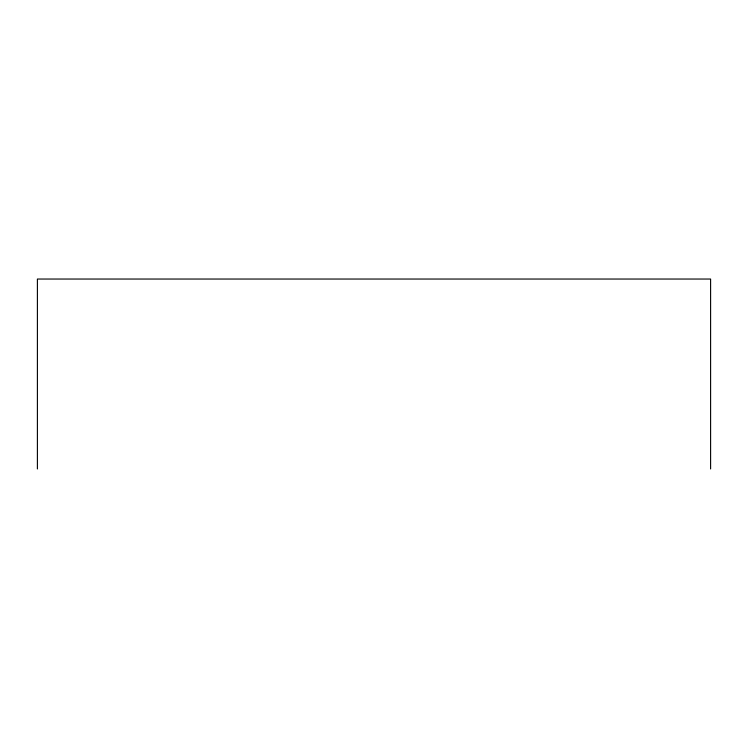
<?xml version="1.0" encoding="UTF-8"?>
<svg xmlns="http://www.w3.org/2000/svg" width="748" height="748" viewBox="0 0 748 748"><rect width="100%" height="100%" fill="white"/><g stroke="black" fill="none" stroke-linecap="round" stroke-linejoin="round"><path stroke-width="1.12" d="M710.6 468.959L710.6 279.041L37.4 279.041L37.4 468.959"/></g></svg>
